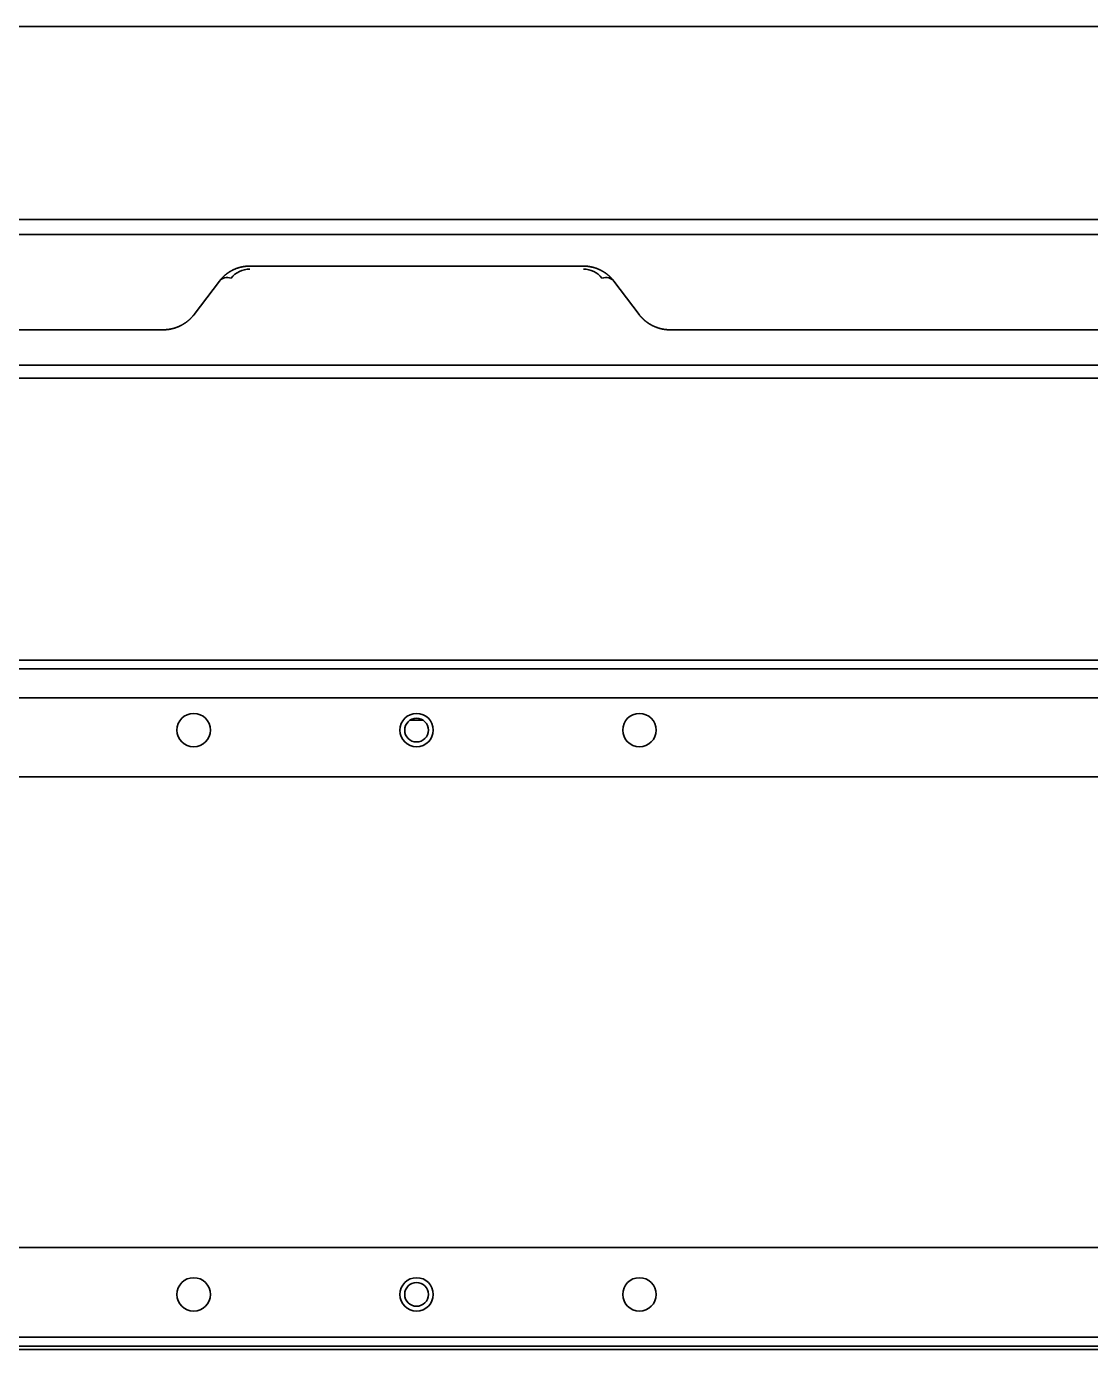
# Model space of a CAD drawing. Header units: inches. Extents: x 786 to 5593, y 691 to 5453.
# Drawn here: x 3773.2 to 3916.4, y 5190.9 to 5369 of the extents above; entities that cross this region are included whole.
import ezdxf

# ---------------------------------------------------------------- set-up
doc = ezdxf.new("R2010")
doc.units = ezdxf.units.IN
doc.layers.add('1', color=7, linetype='Continuous', true_color=0xffffff)
doc.layers.add('4', color=7, linetype='Continuous', true_color=0xffffff)

msp = doc.modelspace()

# ---------------------------------------------------------------- linework, layer by layer
at = {"layer": '1', "color": 7, "linetype": 'Continuous', "lineweight": 35}
for p, q in [((3593.79, 5369.04), (4057.69, 5369.04)), ((4053.46, 5343.04), (3598.02, 5343.04)), ((3595.61, 5341.04), (4055.87, 5341.04)), ((3456.24, 5283.68), (4195.24, 5283.68)), ((4189.24, 5282.55), (3461.74, 5282.55)), ((3461.74, 5278.61), (4189.24, 5278.61)), ((3824.83, 5275.6), (3826.64, 5275.6)), ((4189.24, 5267.98), (3462.24, 5267.98)), ((4189.24, 5204.58), (3462.24, 5204.58)), ((3464.24, 5192.5), (4187.24, 5192.5)), ((3462.24, 5190.85), (4189.24, 5190.85)), ((3464.24, 5191.31), (4187.24, 5191.31))]:
    msp.add_line(p, q, dxfattribs=at)
for centre, radius in [((3795.74, 5274.28), 2.25), ((3825.74, 5274.28), 2.25), ((3855.74, 5274.28), 2.25), ((3825.74, 5274.28), 1.6), ((3795.74, 5198.28), 2.25), ((3825.74, 5198.28), 2.25), ((3825.74, 5198.28), 1.6), ((3855.74, 5198.28), 2.25)]:
    msp.add_circle(centre, radius, dxfattribs=at)
at = {"layer": '4', "color": 7, "linetype": 'Continuous', "lineweight": 35}
for p, q in [((3848.2, 5336.77), (3803.28, 5336.77)), ((3799.2, 5334.75), (3795.79, 5330.24)), ((3855.69, 5330.24), (3852.28, 5334.75)), ((3795.79, 5330.24), (3795.75, 5330.18)), ((3855.73, 5330.18), (3855.69, 5330.24)), ((3791.58, 5328.19), (3468.49, 5328.19)), ((4182.99, 5328.19), (3859.9, 5328.19)), ((3468.47, 5323.43), (4183.01, 5323.43)), ((3468.47, 5323.43), (4183.01, 5323.43)), ((4184.87, 5321.68), (3466.61, 5321.68)), ((4184.87, 5321.68), (3466.61, 5321.68))]:
    msp.add_line(p, q, dxfattribs=at)
for centre, major_axis, ratio, start_param, end_param in [((3800.8, 5333.55), (-1.59, 1.21), 0.72838, 5.216321, 6.283177), ((3803.22, 5333.5), (-2.93, -0.69), 0.950644, 4.470256, 5.429553), ((3848.26, 5333.5), (2.93, -0.69), 0.950644, 0.853632, 1.812929), ((3850.68, 5333.55), (1.59, 1.21), 0.72838, 0.000008, 1.066865)]:
    msp.add_ellipse(centre, major_axis=major_axis, ratio=ratio, start_param=start_param, end_param=end_param, dxfattribs=at)
for points, knots in [([(3799.16, 5334.69), (3799.17, 5334.7), (3799.18, 5334.72), (3799.2, 5334.75), (3799.22, 5334.78), (3799.25, 5334.81), (3799.27, 5334.83), (3799.29, 5334.86), (3799.31, 5334.89), (3799.33, 5334.92), (3799.36, 5334.94), (3799.38, 5334.97), (3799.4, 5335), (3799.42, 5335.02), (3799.45, 5335.05), (3799.47, 5335.08), (3799.49, 5335.1), (3799.52, 5335.13), (3799.54, 5335.15), (3799.57, 5335.18), (3799.59, 5335.2), (3799.61, 5335.23), (3799.64, 5335.25), (3799.66, 5335.28), (3799.69, 5335.3), (3799.71, 5335.33), (3799.74, 5335.35), (3799.76, 5335.37), (3799.79, 5335.4), (3799.81, 5335.42), (3799.84, 5335.44), (3799.86, 5335.47), (3799.89, 5335.49), (3799.91, 5335.51), (3799.94, 5335.53), (3799.97, 5335.56), (3799.99, 5335.58), (3800.02, 5335.6), (3800.05, 5335.62), (3800.07, 5335.64), (3800.1, 5335.66), (3800.13, 5335.69), (3800.15, 5335.71), (3800.18, 5335.73), (3800.21, 5335.75), (3800.23, 5335.77), (3800.26, 5335.79), (3800.29, 5335.81), (3800.32, 5335.83), (3800.34, 5335.85), (3800.37, 5335.87), (3800.4, 5335.88), (3800.43, 5335.9), (3800.46, 5335.92), (3800.48, 5335.94), (3800.51, 5335.96), (3800.54, 5335.98), (3800.57, 5335.99), (3800.6, 5336.01), (3800.63, 5336.03), (3800.65, 5336.05), (3800.68, 5336.06), (3800.71, 5336.08), (3800.74, 5336.1), (3800.77, 5336.11), (3800.8, 5336.13), (3800.83, 5336.14), (3800.86, 5336.16), (3800.89, 5336.18), (3800.92, 5336.19), (3800.94, 5336.21), (3800.97, 5336.22), (3801, 5336.24), (3801.03, 5336.25), (3801.06, 5336.26), (3801.09, 5336.28), (3801.12, 5336.29), (3801.15, 5336.31), (3801.18, 5336.32), (3801.21, 5336.33), (3801.24, 5336.35), (3801.27, 5336.36), (3801.3, 5336.37), (3801.33, 5336.38), (3801.36, 5336.4), (3801.39, 5336.41), (3801.42, 5336.42), (3801.45, 5336.43), (3801.48, 5336.44), (3801.51, 5336.45), (3801.54, 5336.47), (3801.57, 5336.48), (3801.6, 5336.49), (3801.64, 5336.5), (3801.67, 5336.51), (3801.7, 5336.52), (3801.73, 5336.53), (3801.76, 5336.54), (3801.79, 5336.55), (3801.82, 5336.56), (3801.85, 5336.56), (3801.88, 5336.57), (3801.91, 5336.58), (3801.94, 5336.59), (3801.97, 5336.6), (3802, 5336.61), (3802.03, 5336.61), (3802.06, 5336.62), (3802.09, 5336.63), (3802.13, 5336.64), (3802.16, 5336.64), (3802.19, 5336.65), (3802.22, 5336.66), (3802.25, 5336.66), (3802.28, 5336.67), (3802.31, 5336.67), (3802.34, 5336.68), (3802.37, 5336.69), (3802.4, 5336.69), (3802.43, 5336.7), (3802.46, 5336.7), (3802.49, 5336.71), (3802.52, 5336.71), (3802.55, 5336.72), (3802.59, 5336.72), (3802.62, 5336.72), (3802.65, 5336.73), (3802.68, 5336.73), (3802.71, 5336.74), (3802.74, 5336.74), (3802.77, 5336.74), (3802.8, 5336.75), (3802.83, 5336.75), (3802.86, 5336.75), (3802.89, 5336.75), (3802.92, 5336.76), (3802.95, 5336.76), (3802.98, 5336.76), (3803.01, 5336.76), (3803.04, 5336.76), (3803.07, 5336.76), (3803.1, 5336.76), (3803.13, 5336.77), (3803.16, 5336.77), (3803.19, 5336.77), (3803.22, 5336.77), (3803.25, 5336.77), (3803.27, 5336.77), (3803.28, 5336.77)], [0, 0, 0, 0, 0.008172, 0.016323, 0.024452, 0.03256, 0.040646, 0.04871, 0.056753, 0.064775, 0.072776, 0.080755, 0.088713, 0.09665, 0.104566, 0.112461, 0.120335, 0.128188, 0.13602, 0.143831, 0.151622, 0.159392, 0.167141, 0.17487, 0.182579, 0.190267, 0.197934, 0.205582, 0.213209, 0.220816, 0.228403, 0.23597, 0.243517, 0.251044, 0.258551, 0.266038, 0.273506, 0.280954, 0.288383, 0.295792, 0.303181, 0.310552, 0.317903, 0.325235, 0.332547, 0.339841, 0.347116, 0.354371, 0.361608, 0.368826, 0.376026, 0.383207, 0.390369, 0.397513, 0.404638, 0.411746, 0.418835, 0.425905, 0.432958, 0.439993, 0.44701, 0.454009, 0.46099, 0.467954, 0.4749, 0.481829, 0.48874, 0.495634, 0.502511, 0.509371, 0.516213, 0.523039, 0.529848, 0.53664, 0.543415, 0.550174, 0.556916, 0.563642, 0.570352, 0.577045, 0.583722, 0.590383, 0.597028, 0.603658, 0.610272, 0.61687, 0.623452, 0.630019, 0.636571, 0.643107, 0.649629, 0.656135, 0.662627, 0.669103, 0.675565, 0.682012, 0.688445, 0.694863, 0.701267, 0.707657, 0.714033, 0.720395, 0.726743, 0.733077, 0.739398, 0.745705, 0.751999, 0.758279, 0.764546, 0.770801, 0.777042, 0.78327, 0.789486, 0.795689, 0.80188, 0.808058, 0.814224, 0.820378, 0.82652, 0.83265, 0.838769, 0.844875, 0.850971, 0.857055, 0.863127, 0.869189, 0.87524, 0.881279, 0.887308, 0.893327, 0.899335, 0.905332, 0.91132, 0.917297, 0.923265, 0.929222, 0.93517, 0.941109, 0.947038, 0.952958, 0.958869, 0.96477, 0.970663, 0.976547, 0.982423, 0.98829, 0.994149, 1, 1, 1, 1]), ([(3848.2, 5336.77), (3848.21, 5336.77), (3848.23, 5336.77), (3848.26, 5336.77), (3848.29, 5336.77), (3848.32, 5336.77), (3848.35, 5336.77), (3848.38, 5336.76), (3848.41, 5336.76), (3848.44, 5336.76), (3848.47, 5336.76), (3848.5, 5336.76), (3848.53, 5336.76), (3848.56, 5336.76), (3848.59, 5336.75), (3848.62, 5336.75), (3848.65, 5336.75), (3848.68, 5336.75), (3848.71, 5336.74), (3848.74, 5336.74), (3848.77, 5336.74), (3848.8, 5336.73), (3848.83, 5336.73), (3848.86, 5336.72), (3848.89, 5336.72), (3848.92, 5336.72), (3848.96, 5336.71), (3848.99, 5336.71), (3849.02, 5336.7), (3849.05, 5336.7), (3849.08, 5336.69), (3849.11, 5336.69), (3849.14, 5336.68), (3849.17, 5336.67), (3849.2, 5336.67), (3849.23, 5336.66), (3849.26, 5336.66), (3849.29, 5336.65), (3849.32, 5336.64), (3849.35, 5336.64), (3849.39, 5336.63), (3849.42, 5336.62), (3849.45, 5336.61), (3849.48, 5336.61), (3849.51, 5336.6), (3849.54, 5336.59), (3849.57, 5336.58), (3849.6, 5336.57), (3849.63, 5336.56), (3849.66, 5336.56), (3849.69, 5336.55), (3849.72, 5336.54), (3849.75, 5336.53), (3849.78, 5336.52), (3849.81, 5336.51), (3849.84, 5336.5), (3849.88, 5336.49), (3849.91, 5336.48), (3849.94, 5336.47), (3849.97, 5336.45), (3850, 5336.44), (3850.03, 5336.43), (3850.06, 5336.42), (3850.09, 5336.41), (3850.12, 5336.4), (3850.15, 5336.38), (3850.18, 5336.37), (3850.21, 5336.36), (3850.24, 5336.35), (3850.27, 5336.33), (3850.3, 5336.32), (3850.33, 5336.31), (3850.36, 5336.29), (3850.39, 5336.28), (3850.42, 5336.26), (3850.45, 5336.25), (3850.48, 5336.24), (3850.51, 5336.22), (3850.53, 5336.21), (3850.56, 5336.19), (3850.59, 5336.18), (3850.62, 5336.16), (3850.65, 5336.14), (3850.68, 5336.13), (3850.71, 5336.11), (3850.74, 5336.1), (3850.77, 5336.08), (3850.8, 5336.06), (3850.83, 5336.05), (3850.85, 5336.03), (3850.88, 5336.01), (3850.91, 5335.99), (3850.94, 5335.98), (3850.97, 5335.96), (3851, 5335.94), (3851.02, 5335.92), (3851.05, 5335.9), (3851.08, 5335.88), (3851.11, 5335.87), (3851.14, 5335.85), (3851.16, 5335.83), (3851.19, 5335.81), (3851.22, 5335.79), (3851.25, 5335.77), (3851.27, 5335.75), (3851.3, 5335.73), (3851.33, 5335.71), (3851.35, 5335.69), (3851.38, 5335.66), (3851.41, 5335.64), (3851.43, 5335.62), (3851.46, 5335.6), (3851.49, 5335.58), (3851.51, 5335.56), (3851.54, 5335.53), (3851.57, 5335.51), (3851.59, 5335.49), (3851.62, 5335.47), (3851.64, 5335.44), (3851.67, 5335.42), (3851.69, 5335.4), (3851.72, 5335.37), (3851.74, 5335.35), (3851.77, 5335.33), (3851.79, 5335.3), (3851.82, 5335.28), (3851.84, 5335.25), (3851.87, 5335.23), (3851.89, 5335.2), (3851.91, 5335.18), (3851.94, 5335.15), (3851.96, 5335.13), (3851.99, 5335.1), (3852.01, 5335.08), (3852.03, 5335.05), (3852.05, 5335.02), (3852.08, 5335), (3852.1, 5334.97), (3852.12, 5334.94), (3852.15, 5334.92), (3852.17, 5334.89), (3852.19, 5334.86), (3852.21, 5334.83), (3852.23, 5334.81), (3852.26, 5334.78), (3852.28, 5334.75), (3852.3, 5334.72), (3852.31, 5334.7), (3852.32, 5334.69)], [0, 0, 0, 0, 0.005851, 0.01171, 0.017577, 0.023453, 0.029337, 0.03523, 0.041131, 0.047042, 0.052962, 0.058891, 0.06483, 0.070778, 0.076735, 0.082703, 0.08868, 0.094668, 0.100665, 0.106673, 0.112692, 0.118721, 0.12476, 0.130811, 0.136873, 0.142945, 0.149029, 0.155125, 0.161231, 0.16735, 0.17348, 0.179622, 0.185776, 0.191942, 0.19812, 0.204311, 0.210514, 0.21673, 0.222958, 0.229199, 0.235454, 0.241721, 0.248001, 0.254295, 0.260602, 0.266923, 0.273257, 0.279605, 0.285967, 0.292343, 0.298733, 0.305137, 0.311555, 0.317988, 0.324435, 0.330897, 0.337373, 0.343865, 0.350371, 0.356893, 0.363429, 0.369981, 0.376548, 0.38313, 0.389728, 0.396342, 0.402972, 0.409617, 0.416278, 0.422955, 0.429648, 0.436358, 0.443084, 0.449826, 0.456585, 0.46336, 0.470152, 0.476961, 0.483787, 0.490629, 0.497489, 0.504366, 0.51126, 0.518171, 0.5251, 0.532046, 0.53901, 0.545991, 0.55299, 0.560007, 0.567042, 0.574095, 0.581165, 0.588254, 0.595362, 0.602487, 0.609631, 0.616793, 0.623974, 0.631174, 0.638392, 0.645629, 0.652884, 0.660159, 0.667453, 0.674765, 0.682097, 0.689448, 0.696819, 0.704208, 0.711617, 0.719046, 0.726494, 0.733962, 0.741449, 0.748956, 0.756483, 0.76403, 0.771597, 0.779184, 0.786791, 0.794418, 0.802066, 0.809733, 0.817421, 0.82513, 0.832859, 0.840608, 0.848378, 0.856169, 0.86398, 0.871812, 0.879665, 0.887539, 0.895434, 0.90335, 0.911287, 0.919245, 0.927224, 0.935225, 0.943247, 0.95129, 0.959354, 0.96744, 0.975548, 0.983677, 0.991828, 1, 1, 1, 1]), ([(3791.58, 5328.19), (3791.59, 5328.19), (3791.61, 5328.19), (3791.63, 5328.19), (3791.66, 5328.19), (3791.68, 5328.19), (3791.71, 5328.19), (3791.73, 5328.19), (3791.76, 5328.19), (3791.78, 5328.19), (3791.8, 5328.19), (3791.83, 5328.19), (3791.85, 5328.19), (3791.88, 5328.19), (3791.9, 5328.19), (3791.93, 5328.2), (3791.95, 5328.2), (3791.98, 5328.2), (3792, 5328.2), (3792.03, 5328.2), (3792.05, 5328.21), (3792.08, 5328.21), (3792.1, 5328.21), (3792.12, 5328.21), (3792.15, 5328.22), (3792.17, 5328.22), (3792.2, 5328.22), (3792.22, 5328.22), (3792.25, 5328.23), (3792.27, 5328.23), (3792.3, 5328.23), (3792.32, 5328.24), (3792.35, 5328.24), (3792.37, 5328.24), (3792.4, 5328.25), (3792.42, 5328.25), (3792.45, 5328.25), (3792.47, 5328.26), (3792.49, 5328.26), (3792.52, 5328.27), (3792.54, 5328.27), (3792.57, 5328.28), (3792.59, 5328.28), (3792.62, 5328.29), (3792.64, 5328.29), (3792.67, 5328.3), (3792.69, 5328.3), (3792.72, 5328.31), (3792.74, 5328.31), (3792.76, 5328.32), (3792.79, 5328.32), (3792.81, 5328.33), (3792.84, 5328.33), (3792.86, 5328.34), (3792.89, 5328.35), (3792.91, 5328.35), (3792.94, 5328.36), (3792.96, 5328.36), (3792.98, 5328.37), (3793.01, 5328.38), (3793.03, 5328.38), (3793.06, 5328.39), (3793.08, 5328.4), (3793.11, 5328.41), (3793.13, 5328.41), (3793.15, 5328.42), (3793.18, 5328.43), (3793.2, 5328.43), (3793.23, 5328.44), (3793.25, 5328.45), (3793.27, 5328.46), (3793.3, 5328.47), (3793.32, 5328.47), (3793.35, 5328.48), (3793.37, 5328.49), (3793.39, 5328.5), (3793.42, 5328.51), (3793.44, 5328.52), (3793.47, 5328.53), (3793.49, 5328.53), (3793.51, 5328.54), (3793.54, 5328.55), (3793.56, 5328.56), (3793.58, 5328.57), (3793.61, 5328.58), (3793.63, 5328.59), (3793.65, 5328.6), (3793.68, 5328.61), (3793.7, 5328.62), (3793.72, 5328.63), (3793.75, 5328.64), (3793.77, 5328.65), (3793.79, 5328.66), (3793.82, 5328.67), (3793.84, 5328.68), (3793.86, 5328.69), (3793.89, 5328.7), (3793.92, 5328.72), (3793.96, 5328.74), (3794.01, 5328.76), (3794.06, 5328.79), (3794.11, 5328.82), (3794.16, 5328.84), (3794.21, 5328.87), (3794.26, 5328.9), (3794.31, 5328.93), (3794.36, 5328.96), (3794.41, 5328.99), (3794.46, 5329.02), (3794.5, 5329.05), (3794.55, 5329.08), (3794.6, 5329.11), (3794.65, 5329.15), (3794.7, 5329.18), (3794.74, 5329.21), (3794.79, 5329.25), (3794.84, 5329.28), (3794.89, 5329.32), (3794.93, 5329.36), (3794.98, 5329.4), (3795.02, 5329.43), (3795.07, 5329.47), (3795.12, 5329.51), (3795.16, 5329.55), (3795.2, 5329.59), (3795.25, 5329.64), (3795.29, 5329.68), (3795.34, 5329.72), (3795.38, 5329.76), (3795.42, 5329.81), (3795.46, 5329.85), (3795.51, 5329.9), (3795.55, 5329.94), (3795.59, 5329.99), (3795.63, 5330.04), (3795.67, 5330.09), (3795.71, 5330.13), (3795.73, 5330.17), (3795.75, 5330.18)], [0, 0, 0, 0, 0.003864, 0.007731, 0.011602, 0.015475, 0.019353, 0.023234, 0.02712, 0.03101, 0.034906, 0.038806, 0.042712, 0.046623, 0.050541, 0.054465, 0.058395, 0.062333, 0.066277, 0.070229, 0.074188, 0.078155, 0.082131, 0.086115, 0.090107, 0.094109, 0.09812, 0.10214, 0.106171, 0.110211, 0.114261, 0.118322, 0.122394, 0.126477, 0.130571, 0.134676, 0.138794, 0.142923, 0.147065, 0.151219, 0.155385, 0.159565, 0.163758, 0.167964, 0.172184, 0.176417, 0.180665, 0.184927, 0.189204, 0.193495, 0.197801, 0.202122, 0.206459, 0.210811, 0.215179, 0.219562, 0.223962, 0.228379, 0.232811, 0.237261, 0.241727, 0.246211, 0.250712, 0.25523, 0.259766, 0.26432, 0.268892, 0.273482, 0.27809, 0.282717, 0.287363, 0.292027, 0.296711, 0.301413, 0.306135, 0.310877, 0.315638, 0.320419, 0.32522, 0.330041, 0.334883, 0.339745, 0.344627, 0.34953, 0.354454, 0.359399, 0.364366, 0.369353, 0.374362, 0.379392, 0.384444, 0.389518, 0.394614, 0.399732, 0.404872, 0.410034, 0.415219, 0.420426, 0.431876, 0.443469, 0.455209, 0.467096, 0.479131, 0.491315, 0.503649, 0.516135, 0.528772, 0.541563, 0.554508, 0.567608, 0.580863, 0.594275, 0.607845, 0.621572, 0.635458, 0.649503, 0.663709, 0.678075, 0.692603, 0.707293, 0.722145, 0.737161, 0.75234, 0.767683, 0.783192, 0.798865, 0.814704, 0.83071, 0.846882, 0.863221, 0.879728, 0.896403, 0.913246, 0.930258, 0.947439, 0.964789, 0.982309, 1, 1, 1, 1]), ([(3855.73, 5330.18), (3855.74, 5330.17), (3855.75, 5330.16), (3855.77, 5330.13), (3855.8, 5330.11), (3855.82, 5330.08), (3855.84, 5330.05), (3855.86, 5330.03), (3855.88, 5330), (3855.9, 5329.98), (3855.92, 5329.95), (3855.95, 5329.93), (3855.97, 5329.9), (3855.99, 5329.88), (3856.01, 5329.86), (3856.04, 5329.83), (3856.06, 5329.81), (3856.08, 5329.78), (3856.1, 5329.76), (3856.13, 5329.74), (3856.15, 5329.71), (3856.17, 5329.69), (3856.2, 5329.67), (3856.22, 5329.65), (3856.24, 5329.62), (3856.27, 5329.6), (3856.29, 5329.58), (3856.31, 5329.56), (3856.34, 5329.54), (3856.36, 5329.52), (3856.39, 5329.49), (3856.41, 5329.47), (3856.43, 5329.45), (3856.46, 5329.43), (3856.48, 5329.41), (3856.51, 5329.39), (3856.53, 5329.37), (3856.56, 5329.35), (3856.58, 5329.33), (3856.61, 5329.31), (3856.63, 5329.29), (3856.66, 5329.27), (3856.68, 5329.25), (3856.71, 5329.23), (3856.73, 5329.22), (3856.76, 5329.2), (3856.78, 5329.18), (3856.81, 5329.16), (3856.83, 5329.14), (3856.86, 5329.13), (3856.89, 5329.11), (3856.91, 5329.09), (3856.94, 5329.07), (3856.96, 5329.06), (3856.99, 5329.04), (3857.01, 5329.02), (3857.04, 5329.01), (3857.07, 5328.99), (3857.09, 5328.97), (3857.12, 5328.96), (3857.15, 5328.94), (3857.17, 5328.93), (3857.2, 5328.91), (3857.22, 5328.9), (3857.25, 5328.88), (3857.28, 5328.87), (3857.3, 5328.85), (3857.33, 5328.84), (3857.36, 5328.82), (3857.38, 5328.81), (3857.41, 5328.79), (3857.44, 5328.78), (3857.46, 5328.77), (3857.49, 5328.75), (3857.52, 5328.74), (3857.54, 5328.73), (3857.57, 5328.71), (3857.61, 5328.69), (3857.65, 5328.68), (3857.7, 5328.66), (3857.74, 5328.64), (3857.78, 5328.62), (3857.82, 5328.6), (3857.86, 5328.58), (3857.91, 5328.57), (3857.95, 5328.55), (3857.99, 5328.53), (3858.04, 5328.52), (3858.08, 5328.5), (3858.12, 5328.49), (3858.17, 5328.47), (3858.21, 5328.46), (3858.25, 5328.44), (3858.3, 5328.43), (3858.34, 5328.42), (3858.38, 5328.4), (3858.43, 5328.39), (3858.47, 5328.38), (3858.52, 5328.37), (3858.56, 5328.35), (3858.6, 5328.34), (3858.65, 5328.33), (3858.69, 5328.32), (3858.74, 5328.31), (3858.78, 5328.3), (3858.83, 5328.29), (3858.87, 5328.28), (3858.92, 5328.28), (3858.96, 5328.27), (3859, 5328.26), (3859.05, 5328.25), (3859.09, 5328.25), (3859.14, 5328.24), (3859.18, 5328.23), (3859.23, 5328.23), (3859.27, 5328.22), (3859.32, 5328.22), (3859.36, 5328.21), (3859.41, 5328.21), (3859.45, 5328.2), (3859.5, 5328.2), (3859.54, 5328.2), (3859.58, 5328.19), (3859.63, 5328.19), (3859.67, 5328.19), (3859.72, 5328.19), (3859.76, 5328.19), (3859.81, 5328.19), (3859.85, 5328.19), (3859.88, 5328.19), (3859.9, 5328.19)], [0, 0, 0, 0, 0.009454, 0.018859, 0.028216, 0.037525, 0.046785, 0.055998, 0.065162, 0.074278, 0.083346, 0.092366, 0.101338, 0.110263, 0.119139, 0.127968, 0.13675, 0.145483, 0.154169, 0.162808, 0.171399, 0.179943, 0.18844, 0.19689, 0.205292, 0.213647, 0.221956, 0.230217, 0.238432, 0.2466, 0.254721, 0.262796, 0.270824, 0.278806, 0.286741, 0.29463, 0.302473, 0.31027, 0.318021, 0.325726, 0.333385, 0.340999, 0.348567, 0.356089, 0.363566, 0.370998, 0.378385, 0.385726, 0.393023, 0.400274, 0.407481, 0.414643, 0.421761, 0.428834, 0.435863, 0.442848, 0.449789, 0.456686, 0.463539, 0.470348, 0.477114, 0.483837, 0.490516, 0.497152, 0.503745, 0.510296, 0.516804, 0.523269, 0.529692, 0.536073, 0.542412, 0.548709, 0.554965, 0.561179, 0.567351, 0.573483, 0.579574, 0.588988, 0.598328, 0.607596, 0.616792, 0.625916, 0.63497, 0.643953, 0.652868, 0.661715, 0.670494, 0.679207, 0.687854, 0.696437, 0.704956, 0.713412, 0.721807, 0.73014, 0.738414, 0.74663, 0.754787, 0.762889, 0.770934, 0.778926, 0.786864, 0.79475, 0.802586, 0.810372, 0.81811, 0.825801, 0.833446, 0.841047, 0.848605, 0.856121, 0.863597, 0.871034, 0.878434, 0.885798, 0.893127, 0.900424, 0.907689, 0.914924, 0.922131, 0.929311, 0.936466, 0.943597, 0.950707, 0.957796, 0.964867, 0.97192, 0.978959, 0.985984, 0.992997, 1, 1, 1, 1])]:
    msp.add_open_spline(points, degree=3, knots=knots, dxfattribs=at)

doc.saveas('drawing.dxf')
